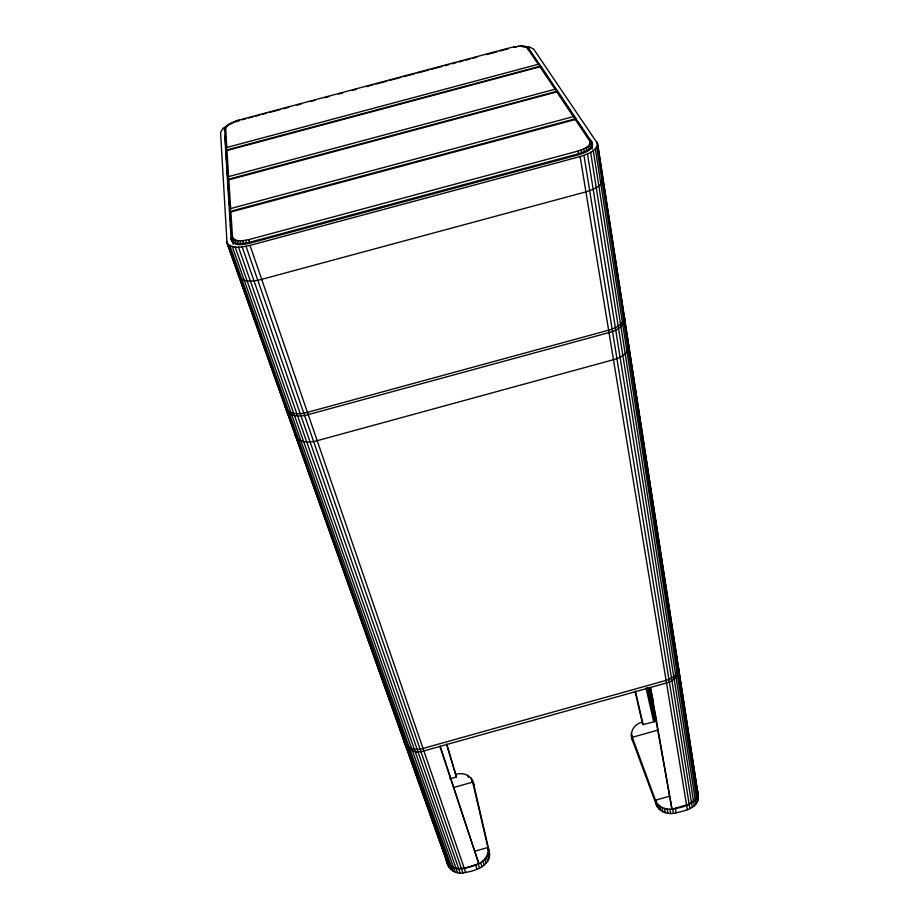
<?xml version="1.0" encoding="UTF-8"?>
<svg xmlns="http://www.w3.org/2000/svg" width="919" height="919" viewBox="0 0 919 919"><rect width="100%" height="100%" fill="white"/><g stroke="black" fill="none" stroke-linecap="round" stroke-linejoin="round"><path stroke-width="1.38" d="M635.121 691.513L642.186 722.196C633.65 723.873 628.722 733.316 632.766 741.208L656.407 804.952C659.428 812.453 668.883 814.946 676.131 812.833C684.471 810.811 697.567 808.502 698.429 797.658L597.522 143.479L533.64 49.086L529.091 46.754L520.797 46.398M592.537 144.444C591.939 150.831 584.013 152.887 578.913 154.656L249.842 243.202C244.213 244.27 234.334 246.935 231.496 240.169M577.143 120.32L575.903 119.378L230.026 212.209L229.474 213.036L231.163 239.308C233.966 246.051 244.075 243.282 249.508 242.306L578.786 153.714C583.691 152.014 593.938 149.246 591.928 142.307L577.867 121.4M230.899 212.117L232.484 236.941C235.115 242.949 243.891 240.537 248.9 239.595L577.902 151.095C582.083 149.659 591.744 147.017 589.665 140.917L575.432 119.665M446.232 859.518C446.875 869.087 456.594 875.566 465.6 872.349C475.766 870.959 491.539 865.227 489.345 852.131L474.089 785.802C473.584 776.704 464.049 771.558 455.87 774.464M231.634 123.135L222.915 128.396L220.571 132.589L227.027 243.121L446.887 861.666C451.976 872.855 466.978 868.329 475.548 864.997C482.808 863.044 489.62 855.922 488.012 847.973L472.113 779.749M631.456 734.993L655.603 800.656C658.647 808.169 668.124 810.638 675.396 808.525C684.437 806.985 699.083 802.953 697.521 790.891L597.522 143.479M697.268 802.023L696.591 797.692L697.762 793.327L696.912 788.755M226.763 147.477L225.695 127.615L228.44 124.582L236.114 120.86L511.55 47.363L520.625 46.076L526.725 47.351A1.781 1.539 -65.3 0 1 528.574 48.489L540.671 66.088L225.649 150.234L226.763 147.477L538.304 64.273L540.671 66.088M225.649 150.234L224.753 129.28M246.051 240.25L246.395 243.018M227.027 243.121C232.656 249.486 242.754 246.832 250.025 245.396L580.13 156.563C586.586 154.449 594.696 152.06 597.488 145.191M224.902 129.005L225.212 128.453A1.804 1.459 41.7 0 1 226.246 126.638M225.212 128.453L225.729 127.879M650.055 687.596L671.984 809.225L689.158 804.171L695.235 799.496L593.283 150.624M226.602 127.006L226.246 127.304A1.804 1.321 48.5 0 1 227.165 125.616M230.669 208.544L229.451 211.6L575.995 118.62L573.376 116.61L230.669 208.544L228.831 179.837L557.362 91.751L558.384 92.164L575.995 118.62M228.624 176.597L227.452 179.492L557.523 91.142L555.042 89.235L228.624 176.597L226.959 150.521L540.51 66.65L541.509 67.076L557.523 91.142M232.61 122.709L239.02 120.573M474.445 851.304L487.909 847.502L489.241 851.66M669.227 796.313L655.442 800.208L656.407 804.952M228.142 244.534L448.001 863.607C455.732 873.303 469.598 866.226 478.833 863.814L440.247 746.354M449.793 778.864L456.421 777.003L446.783 744.241M642.565 724.31L642.174 722.173L643.105 724.597L656.648 721.116M453.733 787.457L472.883 782.08M657.866 730.111L632.088 737.348L632.915 741.61M241.789 119.838L245.936 118.735M248.704 118L252.851 116.885M255.608 116.15L259.755 115.047M262.524 114.312L266.671 113.198M269.439 112.463L280.502 109.522M283.27 108.775L288.796 107.305M297.09 105.099L301.237 103.985M310.921 101.412L315.068 100.309M324.74 97.724L328.887 96.621M338.571 94.037L342.718 92.934M352.391 90.349L356.538 89.246M366.221 86.662L373.137 84.824M375.894 84.088L386.956 81.136M389.725 80.401L400.787 77.449M403.556 76.714L414.607 73.761M417.375 73.026L428.438 70.085M431.206 69.339L442.269 66.398M445.026 65.663L449.173 64.548M451.941 63.813L456.088 62.71M458.857 61.975L463.004 60.861M465.772 60.126L469.919 59.023M472.676 58.288L476.835 57.185M486.427 54.623L497.328 51.717M500.051 50.993L508.23 48.81M514.249 47.306L516.455 46.926M403.774 737.325C402.729 748.284 414.515 754.43 423.877 750.915L666.528 682.966C673.558 681.324 681.151 674.19 677.992 666.47L692.995 763.448M226.959 150.521L225.672 151.44L226.499 164.087M228.831 179.837L227.475 180.756L229.451 211.6M415.158 751.558L417.984 751.753M233.92 121.664L233.771 122.595M528.574 48.489L527.38 47.868A1.792 1.413 -73.1 0 0 525.668 46.812M527.575 48.799L529.551 50.177L536.662 60.78M538.304 64.273L526.725 47.351M236.114 120.86L236.229 121.687M284.993 404.027C284.982 415.216 299.812 414.676 307.44 412.344L608.631 330.208C615.328 328.313 626.655 323.201 623.553 314.505C628.033 324.051 617.017 330.771 609.021 332.575L308.221 414.618C300.582 416.95 285.775 417.456 285.786 406.278M294.953 432.079C294.907 443.199 309.496 443.107 317.193 440.683L613.467 359.708C620.233 357.859 631.25 352.517 628.102 343.878L629.63 353.792M538.247 63.135L542.199 69.017M543.784 71.372L547.735 77.265M549.321 79.62L553.272 85.513M554.858 87.868L558.809 93.749M560.395 96.104L570.676 111.417M572.25 113.772L576.213 119.665M577.787 122.02L581.75 127.913M583.324 130.268L587.287 136.15M588.861 138.505L592.031 143.226M540.05 66.88L555.042 89.235M556.903 92.015L573.376 116.61M577.902 151.095L578.786 153.714M403.407 737.658C403.418 747.469 415.009 751.294 423.027 748.445L666.103 680.382C672.455 678.716 679.267 673.236 678.233 665.999M405.428 745.022L406.566 746.94M238.515 120.159L238.791 120.929M602.29 176.976C604.989 185.833 592.353 189.762 585.92 191.864L261.708 279.353C254.299 281.294 238.113 283.891 238.32 272.208M697.67 793.304L696.981 789.605M623.553 314.505L624.219 316.32M623.921 316.86L624.587 318.686M628.102 343.878L628.768 345.728M229.911 245.66L449.529 865.307M449.575 865.549L451.034 869.673M448.047 863.849L449.517 867.973M226.579 241.49L448.403 866.02M233.334 244.339L232.392 241.674A2.045 1.872 -51.2 0 1 233.598 239.066M232.266 246.487L451.424 866.709M451.47 866.939L452.929 871.074M238.492 247.108L456.077 868.421M456.134 868.662L457.582 872.786M235.161 246.981L453.63 867.754M453.676 867.995L455.135 872.12M242.156 246.889L458.707 868.673M458.753 868.914L460.189 873.05M246.039 246.303L461.407 868.524M461.464 868.765L462.889 872.901M250.025 245.396L464.129 867.973M464.175 868.202L465.6 872.349M475.548 864.997L476.938 869.144M478.179 864.044L479.557 868.191M480.637 862.734L482.004 866.881M439.925 746.423L478.833 863.814M249.508 242.306L248.9 239.595M482.854 861.103L484.21 865.261M484.761 859.208L486.117 863.366M487.415 854.865L488.759 859.012M486.289 857.105L487.644 861.264M488.288 850.224L489.62 854.383M488.081 852.545L489.413 856.703M488.012 847.973L489.345 852.131M467.76 775.372L468.414 777.44M472.78 781.655L474.193 786.227M471.022 778.037L472.343 782.184M403.912 740.45L404.555 742.563M513.962 46.812L514.089 47.363M446.588 744.264L456.421 777.003M295.275 434.767L295.815 436.663M286.096 408.932L286.625 410.793M285.292 406.68L285.82 408.541M635.397 691.077L643.105 724.597M647.056 687.849L654.627 721.404M646.057 688.09L653.639 721.633M650.124 687.515L652.949 700.106M649.09 687.561L655.706 716.923M648.067 687.665L655.626 721.231M446.818 859.196L447.737 863.883M631.422 732.994L632.283 739.267M631.939 736.946L632.766 741.208M445.083 853.659L446.278 859.759M656.614 802.689L657.407 806.985M659.888 806.147L660.681 810.443M658.061 804.539L658.854 808.835M662.059 807.456L662.84 811.753M664.506 808.433L665.276 812.729M667.137 809.03L667.906 813.338M650.618 687.423L671.984 809.225M669.894 809.26L670.652 813.556M672.674 809.088L673.42 813.384M675.396 808.525L676.131 812.833M580.13 156.563L686.573 805.101M686.665 805.331L687.378 809.65M583.967 155.38L689.158 804.171M689.239 804.401L689.939 808.72M587.505 153.955L691.502 802.896M691.593 803.126L692.283 807.445M590.641 152.359L693.546 801.322M693.638 801.552L694.327 805.871M695.327 799.714L696.005 804.045M592.25 149.039L591.802 146.259A2.033 1.804 36.1 0 0 589.573 144.455M596.764 146.983L697.326 795.314M697.418 795.544L698.084 799.875M595.34 148.809L696.499 797.474M697.613 791.11L698.429 797.658M596.868 141.917L598.384 151.738M598.82 154.541L599.245 157.344M599.682 160.147L602.071 175.575M602.508 178.389L602.944 181.227M603.381 184.064L603.817 186.902M604.265 189.739L607.551 211.002M607.987 213.84L608.424 216.677M608.86 219.515L609.308 222.352M609.745 225.189L612.157 240.778M612.594 243.615L613.03 246.453M613.467 249.29L616.764 270.554M617.2 273.391L618.51 281.903M618.958 284.729L619.395 287.567M619.831 290.404L621.37 300.329M621.807 303.167L622.243 306.004M622.68 308.841L623.116 311.679M624.552 320.915L624.966 323.614M625.379 326.314L626.85 335.768M627.263 338.479L627.895 342.523M630.066 356.618L630.514 359.455M630.951 362.281L634.236 383.522M634.673 386.359L638.831 413.263M639.268 416.089L639.704 418.926M640.141 421.752L640.589 424.589M641.025 427.415L644.311 448.656M644.747 451.493L653.501 508.127M653.949 510.964L658.107 537.868M658.544 540.694L663.575 573.261M664.023 576.098L667.297 597.339M667.745 600.164L677.372 662.473M693.431 766.262L696.694 787.342M224.983 135.771L225.614 145.776M225.787 148.637L226.499 160.078M226.763 164.375L227.475 175.816M227.659 178.677L228.371 190.118M228.636 194.403L229.268 204.42M229.624 210.141L230.244 220.146M230.508 224.443L231.14 234.448M226.591 165.431L227.452 179.492M527.426 48.041A1.769 1.608 -58.5 0 1 529.355 49.247M524.267 46.409A1.792 1.252 -79.6 0 1 525.806 47.42M224.592 129.556A1.792 1.574 33.2 0 1 225.695 127.615M224.431 130.567A1.769 1.631 25.8 0 1 225.546 128.545M522.566 46.168A1.792 1.068 -84.8 0 1 523.623 46.421M520.625 46.088A1.792 0.839 -89.3 0 1 521.464 46.329M518.488 46.168A1.781 0.597 87 0 1 519.097 46.409M231.462 123.617A1.792 0.678 63.1 0 1 231.864 122.572M229.348 124.456A1.804 0.919 59 0 1 230.026 123.56M227.579 125.352A1.804 1.137 54.2 0 1 228.44 124.582M589.665 140.917A2.056 1.849 -39.6 0 1 591.928 142.307M590.124 142.031A2.045 1.895 -23.4 0 1 592.433 143.525M590.09 143.215A2.022 1.895 10.4 0 1 592.399 144.857M588.574 145.719A2.045 1.654 49 0 1 590.687 147.683M587.138 146.971A2.056 1.459 57.2 0 1 589.079 149.096M585.3 148.154A2.068 1.229 63.3 0 1 587.011 150.44M583.106 149.269A2.079 0.942 68.3 0 1 584.553 151.692M580.647 150.245A2.091 0.643 72.7 0 1 581.773 152.795M243.363 243.478A2.091 0.827 81.6 0 1 243.351 240.652M240.502 243.661A2.091 1.114 86.4 0 1 240.801 240.812M237.895 243.558A2.079 1.378 -88 0 1 238.492 240.732M235.632 243.19A2.068 1.597 -80.7 0 1 236.482 240.399M233.782 242.547A2.056 1.758 -70.1 0 1 234.839 239.848M231.508 240.583A2.045 1.918 -18.1 0 1 232.817 238.101M231.163 239.308A2.056 1.884 2.8 0 1 232.496 236.941"/></g></svg>
